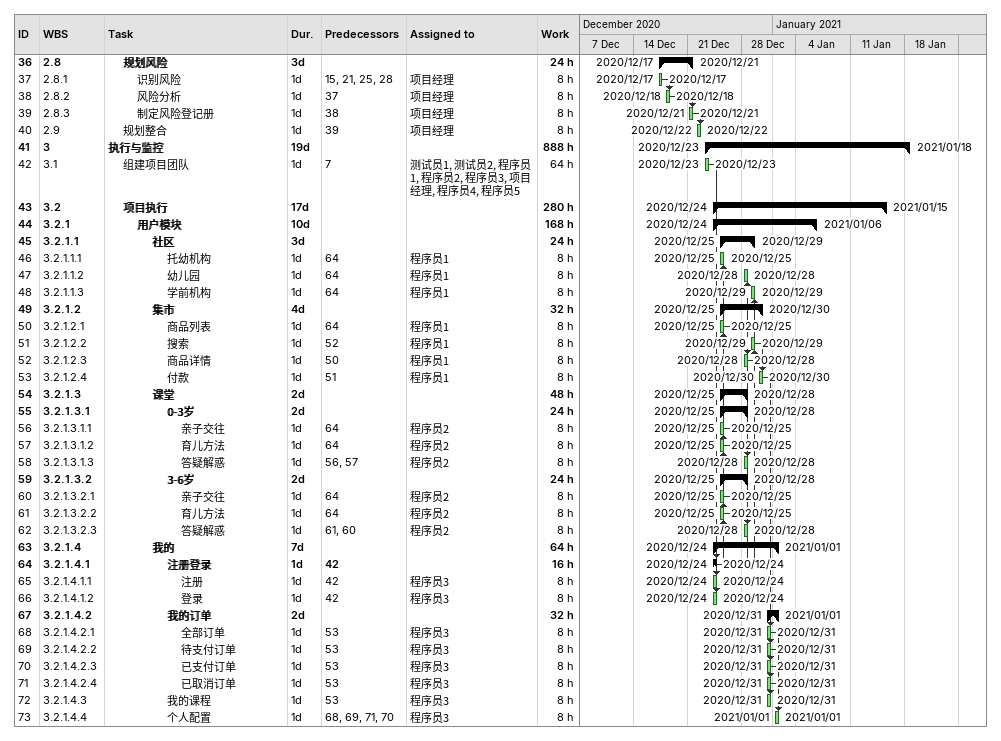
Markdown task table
| ID | WBS | Task | Duration | Start | Finish | Predecessors | Resources | Work (h) |
|---|---|---|---|---|---|---|---|---|
| 36 | 2.8 | **规划风险** | 3d | 2020-12-17 | 2020-12-21 |  |  | 24 |
| 37 | 2.8.1 | 识别风险 | 1d | 2020-12-17 | 2020-12-17 | 15, 21, 25, 28 | 项目经理 | 8 |
| 38 | 2.8.2 | 风险分析 | 1d | 2020-12-18 | 2020-12-18 | 37 | 项目经理 | 8 |
| 39 | 2.8.3 | 制定风险登记册 | 1d | 2020-12-21 | 2020-12-21 | 38 | 项目经理 | 8 |
| 40 | 2.9 | 规划整合 | 1d | 2020-12-22 | 2020-12-22 | 39 | 项目经理 | 8 |
| 41 | 3 | **执行与监控** | 19d | 2020-12-23 | 2021-01-18 |  |  | 888 |
| 42 | 3.1 | 组建项目团队 | 1d | 2020-12-23 | 2020-12-23 | 7 | 测试员1, 测试员2, 程序员1, 程序员2, 程序员3, 项目经理, 程序员4, 程序员5 | 64 |
| 43 | 3.2 | **项目执行** | 17d | 2020-12-24 | 2021-01-15 |  |  | 280 |
| 44 | 3.2.1 | **用户模块** | 10d | 2020-12-24 | 2021-01-06 |  |  | 168 |
| 45 | 3.2.1.1 | **社区** | 3d | 2020-12-25 | 2020-12-29 |  |  | 24 |
| 46 | 3.2.1.1.1 | 托幼机构 | 1d | 2020-12-25 | 2020-12-25 | 64 | 程序员1 | 8 |
| 47 | 3.2.1.1.2 | 幼儿园 | 1d | 2020-12-28 | 2020-12-28 | 64 | 程序员1 | 8 |
| 48 | 3.2.1.1.3 | 学前机构 | 1d | 2020-12-29 | 2020-12-29 | 64 | 程序员1 | 8 |
| 49 | 3.2.1.2 | **集市** | 4d | 2020-12-25 | 2020-12-30 |  |  | 32 |
| 50 | 3.2.1.2.1 | 商品列表 | 1d | 2020-12-25 | 2020-12-25 | 64 | 程序员1 | 8 |
| 51 | 3.2.1.2.2 | 搜索 | 1d | 2020-12-29 | 2020-12-29 | 52 | 程序员1 | 8 |
| 52 | 3.2.1.2.3 | 商品详情 | 1d | 2020-12-28 | 2020-12-28 | 50 | 程序员1 | 8 |
| 53 | 3.2.1.2.4 | 付款 | 1d | 2020-12-30 | 2020-12-30 | 51 | 程序员1 | 8 |
| 54 | 3.2.1.3 | **课堂** | 2d | 2020-12-25 | 2020-12-28 |  |  | 48 |
| 55 | 3.2.1.3.1 | **0-3岁** | 2d | 2020-12-25 | 2020-12-28 |  |  | 24 |
| 56 | 3.2.1.3.1.1 | 亲子交往 | 1d | 2020-12-25 | 2020-12-25 | 64 | 程序员2 | 8 |
| 57 | 3.2.1.3.1.2 | 育儿方法 | 1d | 2020-12-25 | 2020-12-25 | 64 | 程序员2 | 8 |
| 58 | 3.2.1.3.1.3 | 答疑解惑 | 1d | 2020-12-28 | 2020-12-28 | 56, 57 | 程序员2 | 8 |
| 59 | 3.2.1.3.2 | **3-6岁** | 2d | 2020-12-25 | 2020-12-28 |  |  | 24 |
| 60 | 3.2.1.3.2.1 | 亲子交往 | 1d | 2020-12-25 | 2020-12-25 | 64 | 程序员2 | 8 |
| 61 | 3.2.1.3.2.2 | 育儿方法 | 1d | 2020-12-25 | 2020-12-25 | 64 | 程序员2 | 8 |
| 62 | 3.2.1.3.2.3 | 答疑解惑 | 1d | 2020-12-28 | 2020-12-28 | 61, 60 | 程序员2 | 8 |
| 63 | 3.2.1.4 | **我的** | 7d | 2020-12-24 | 2021-01-01 |  |  | 64 |
| 64 | 3.2.1.4.1 | **注册登录** | 1d | 2020-12-24 | 2020-12-24 | 42 |  | 16 |
| 65 | 3.2.1.4.1.1 | 注册 | 1d | 2020-12-24 | 2020-12-24 | 42 | 程序员3 | 8 |
| 66 | 3.2.1.4.1.2 | 登录 | 1d | 2020-12-24 | 2020-12-24 | 42 | 程序员3 | 8 |
| 67 | 3.2.1.4.2 | **我的订单** | 2d | 2020-12-31 | 2021-01-01 |  |  | 32 |
| 68 | 3.2.1.4.2.1 | 全部订单 | 1d | 2020-12-31 | 2020-12-31 | 53 | 程序员3 | 8 |
| 69 | 3.2.1.4.2.2 | 待支付订单 | 1d | 2020-12-31 | 2020-12-31 | 53 | 程序员3 | 8 |
| 70 | 3.2.1.4.2.3 | 已支付订单 | 1d | 2020-12-31 | 2020-12-31 | 53 | 程序员3 | 8 |
| 71 | 3.2.1.4.2.4 | 已取消订单 | 1d | 2020-12-31 | 2020-12-31 | 53 | 程序员3 | 8 |
| 72 | 3.2.1.4.3 | 我的课程 | 1d | 2020-12-31 | 2020-12-31 | 53 | 程序员3 | 8 |
| 73 | 3.2.1.4.4 | 个人配置 | 1d | 2021-01-01 | 2021-01-01 | 68, 69, 71, 70 | 程序员3 | 8 |
